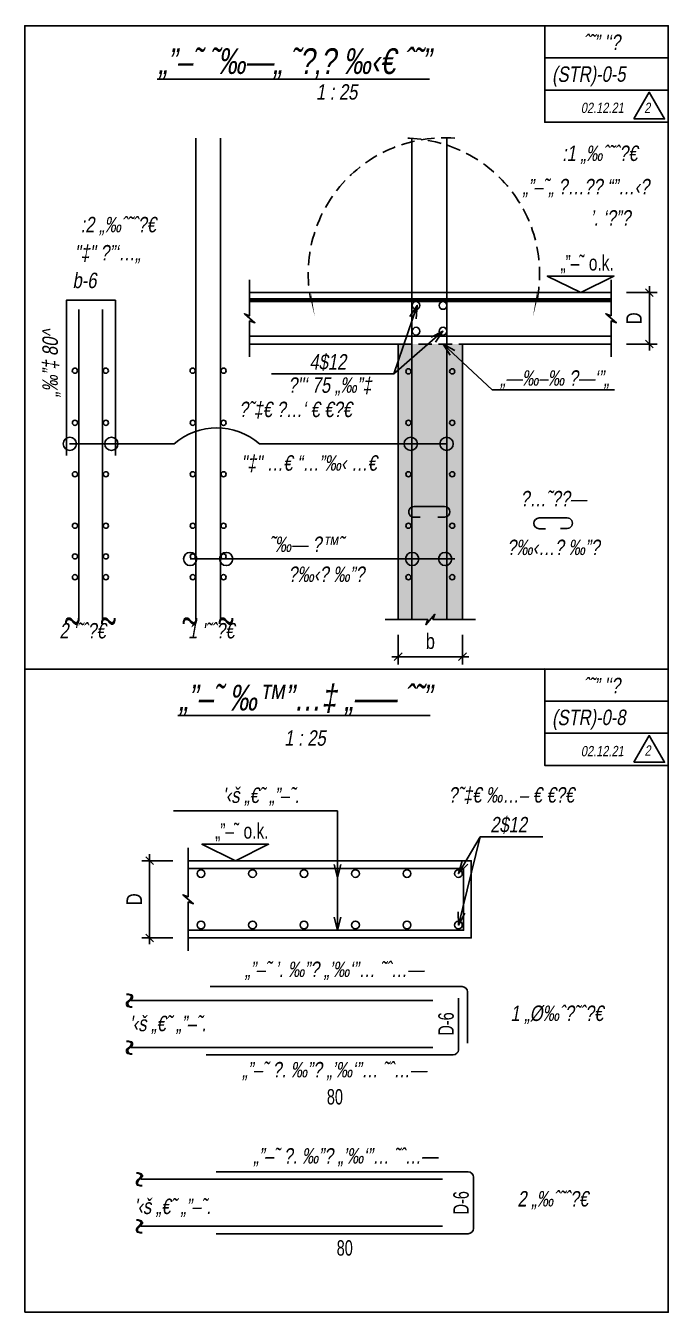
# Model space of a CAD drawing. Header units: centimetres. Extents: x 55145 to 64769, y -6931 to 11377.
# Drawn here: x 56735 to 56985, y -5582 to -5082 of the extents above; entities that cross this region are included whole.
import ezdxf
from ezdxf.enums import TextEntityAlignment as Align

# ---------------------------------------------------------------- set-up
doc = ezdxf.new("R2010")
doc.units = ezdxf.units.CM
doc.header["$LTSCALE"] = 11
doc.header["$MEASUREMENT"] = 0
doc.linetypes.add('Hidden', pattern=[0.714375, 0.47625, -0.238125])
doc.layers.get('DEFPOINTS').update_dxf_attribs({"color": 1})
for name, color, linetype in [('1', 1, 'Hidden'), ('break', 1, 'Continuous'), ('DIM-BAR', 122, 'Continuous'), ('DIM-Sec', 2, 'Continuous'), ('HATCH-Sec', 9, 'Continuous'), ('IRON6-Sec', 6, 'Continuous'), ('le', 1, 'Continuous'), ('SEC', 3, 'Continuous'), ('SEC-TEXT', 1, 'Continuous'), ('STAM', 1, 'Continuous'), ('text4', 3, 'Continuous'), ('ztz-Sec', 122, 'Continuous')]:
    doc.layers.add(name, color=color, linetype=linetype)
doc.styles.add('COM1', font='complex_.ttf', dxfattribs={"width": 0.8})
doc.styles.add('DIM', font='DIMHEB', dxfattribs={"width": 0.7})
doc.styles.add('HEB', font='HEB', dxfattribs={"width": 0.8})
doc.dimstyles.new('20', dxfattribs={"dimtxt": 4.4, "dimasz": 2.4, "dimexe": 2.4, "dimexo": 0, "dimgap": 1.8, "dimtad": 1, "dimdec": 1, "dimrnd": 0.5, "dimdsep": 46, "dimtxsty": 'DIM', "dimblk1": 'OBLIQUE', "dimblk2": 'OBLIQUE', "dimsah": 1, "dimcen": 0.1, "dimdle": 2, "dimclre": 8, "dimclrt": 11, "dimadec": 0, "dimazin": 0, "dimtfac": 1, "dimtdec": 1, "dimtix": 1, "dimtmove": 2, "dimatfit": 3, "dimldrblk": 'OBLIQUE', "dimfxl": 1, "dimtolj": 1, "dimarcsym": 0})
doc.dimstyles.new('m25-orig', dxfattribs={"dimtxt": 6, "dimasz": 3, "dimexe": 3, "dimexo": 6, "dimgap": 3, "dimtad": 1, "dimdec": 1, "dimrnd": 0.5, "dimdsep": 46, "dimtxsty": 'HEB', "dimblk1": 'OBLIQUE', "dimblk2": 'OBLIQUE', "dimsah": 1, "dimcen": 100, "dimdle": 2.5, "dimclrd": 256, "dimclre": 1, "dimadec": 0, "dimazin": 0, "dimtfac": 0.9, "dimtdec": 1, "dimtix": 1, "dimtmove": 2, "dimatfit": 3, "dimldrblk": 'OBLIQUE', "dimfxl": 1, "dimtolj": 1, "dimlwd": -1, "dimarcsym": 0})
doc.dimstyles.new('sec 25', dxfattribs={"dimtxt": 6, "dimasz": 2.4, "dimexe": 6, "dimexo": 0, "dimgap": 1.8, "dimtad": 1, "dimdec": 1, "dimrnd": 0.5, "dimdsep": 46, "dimtxsty": 'DIM', "dimblk": 'NONE', "dimcen": 0.1, "dimdle": 2, "dimse1": 1, "dimse2": 1, "dimsd1": 1, "dimsd2": 1, "dimclre": 256, "dimclrt": 256, "dimadec": 0, "dimazin": 0, "dimtfac": 1, "dimtdec": 1, "dimtix": 1, "dimtmove": 2, "dimatfit": 3, "dimldrblk": 'NONE', "dimfxl": 1, "dimtolj": 1, "dimlwd": -1, "dimlwe": -1, "dimarcsym": 0})

# ---------------------------------------------------------------- blocks, each defined once
blk = doc.blocks.new('_OBLIQUE')
at = {"color": 0, "linetype": 'ByBlock'}
blk.add_line((-0.5, -0.5), (0.5, 0.5), dxfattribs=at)
blk = doc.blocks.new('mf')
at = {"layer": 'text4'}
blk.add_lwpolyline([(0, 0), (28.64324132873094, 14.10732654095364), (-28.26197036082164, 14.10732654095364)], close=True, dxfattribs=at)
at = {"layer": 'text4', "style": 'HEB', "width": 0.7}
blk.add_attdef('+0.00', text='', height=14.4, dxfattribs=at).set_placement((-5.409673684572454, 18.8755768087529), align=Align.CENTER)
blk = doc.blocks.new('*D2693')
at = {"layer": 'DEFPOINTS', "color": 0, "transparency": 16777216}
for p in [(56880.16717639103, -5312.644747797384), (56905.1671763929, -5312.644747799982), (56905.1671763929, -5327.139184689832)]:
    blk.add_point(p, dxfattribs=at)
at = {"layer": 'DIM-Sec', "color": 1, "lineweight": -2, "transparency": 16777216}
for p, q in [((56880.16717639103, -5318.644747797384), (56880.16717639103, -5330.139184689832)), ((56905.1671763929, -5318.644747799982), (56905.1671763929, -5330.139184689832))]:
    blk.add_line(p, q, dxfattribs=at)
at = {"layer": 'DIM-Sec', "transparency": 16777216}
blk.add_line((56877.66717639103, -5327.139184689832), (56907.6671763929, -5327.139184689832), dxfattribs=at)
at = {"layer": 'DIM-Sec', "transparency": 16777216, "xscale": 3, "yscale": 3, "zscale": 3, "rotation": 180}
blk.add_blockref('_OBLIQUE', (56880.16717639103, -5327.139184689832), dxfattribs=at)
at = {"layer": 'DIM-Sec', "transparency": 16777216, "xscale": 3, "yscale": 3, "zscale": 3}
blk.add_blockref('_OBLIQUE', (56905.1671763929, -5327.139184689832), dxfattribs=at)
at = {"layer": 'DIM-Sec', "color": 0, "transparency": 16777216, "insert": (56892.66717639197, -5321.139184689832), "char_height": 6, "attachment_point": 5, "style": 'HEB'}
blk.add_mtext('\\A1;b', dxfattribs=at)
blk = doc.blocks.new('*D2694')
at = {"layer": 'DEFPOINTS', "color": 0, "transparency": 16777216}
for p in [(56962.8592559016, -5185.596257815699), (56977.76767124632, -5185.596257815699), (56962.85925586063, -5205.596257819424)]:
    blk.add_point(p, dxfattribs=at)
at = {"layer": 'DIM-Sec', "transparency": 16777216}
blk.add_line((56977.76767124632, -5208.096257819424), (56977.76767124632, -5183.096257815699), dxfattribs=at)
at = {"layer": 'DIM-Sec', "color": 1, "lineweight": -2, "transparency": 16777216}
for p, q in [((56968.8592559016, -5185.596257815699), (56980.76767124632, -5185.596257815699)), ((56968.85925586063, -5205.596257819424), (56980.76767124632, -5205.596257819424))]:
    blk.add_line(p, q, dxfattribs=at)
at = {"layer": 'DIM-Sec', "transparency": 16777216, "xscale": 3, "yscale": 3, "zscale": 3}
for p, rotation in [((56977.76767124632, -5185.596257815699), 90), ((56977.76767124632, -5205.596257819424), 270)]:
    blk.add_blockref('_OBLIQUE', p, dxfattribs=dict(at, rotation=rotation))
at = {"layer": 'DIM-Sec', "color": 0, "transparency": 16777216, "insert": (56971.76767124631, -5195.596257817577), "char_height": 6, "attachment_point": 5, "rotation": 90, "style": 'HEB'}
blk.add_mtext('\\A1;D', dxfattribs=at)
blk = doc.blocks.new('Z')
at = {"layer": 'STAM', "style": 'COM1', "width": 0.8}
blk.add_text('~', height=24, rotation=180, dxfattribs=at).set_placement((-0.7532295769897246, 0.263753536322838), align=Align.MIDDLE)
blk = doc.blocks.new('*D2673')
at = {"layer": 'DEFPOINTS', "color": 0, "transparency": 16777216}
for p in [(56903.59085930597, -5457.834296548791), (56903.59085930714, -5457.834296548791), (56901.59085930596, -5481.834296548791)]:
    blk.add_point(p, dxfattribs=at)
at = {"layer": 'DIM-BAR', "transparency": 16777216, "insert": (56898.79085930712, -5469.834296548806), "char_height": 6, "attachment_point": 5, "rotation": 90, "style": 'DIM'}
blk.add_mtext('\\A1;D-6', dxfattribs=at)
blk = doc.blocks.new('_None')
blk = doc.blocks.new('*D2674')
at = {"layer": 'DEFPOINTS', "color": 0, "transparency": 16777216}
for p in [(56805.59085930594, -5492.609843586389), (56805.59085930594, -5492.609843586385), (56903.59085930593, -5490.133653110198)]:
    blk.add_point(p, dxfattribs=at)
at = {"layer": 'DIM-BAR', "transparency": 16777216, "insert": (56855.59085930594, -5498.18745935877), "char_height": 6, "attachment_point": 5, "style": 'DIM'}
blk.add_mtext('\\A1;80', dxfattribs=at)
blk = doc.blocks.new('*D2692')
at = {"layer": 'DEFPOINTS', "color": 0, "transparency": 16777216}
for p in [(56798.59085930596, -5406.386436479789), (56783.6178834875, -5436.386436479789), (56798.59085930596, -5436.386436479789)]:
    blk.add_point(p, dxfattribs=at)
at = {"layer": 'DIM-Sec', "transparency": 16777216}
blk.add_line((56783.6178834875, -5403.886436479789), (56783.6178834875, -5438.886436479789), dxfattribs=at)
at = {"layer": 'DIM-Sec', "color": 1, "lineweight": -2, "transparency": 16777216}
for p, q in [((56792.59085930596, -5406.386436479789), (56780.6178834875, -5406.386436479789)), ((56792.59085930596, -5436.386436479789), (56780.6178834875, -5436.386436479789))]:
    blk.add_line(p, q, dxfattribs=at)
at = {"layer": 'DIM-Sec', "transparency": 16777216, "xscale": 3, "yscale": 3, "zscale": 3}
for p, rotation in [((56783.6178834875, -5406.386436479789), 90), ((56783.6178834875, -5436.386436479789), 270)]:
    blk.add_blockref('_OBLIQUE', p, dxfattribs=dict(at, rotation=rotation))
at = {"layer": 'DIM-Sec', "color": 0, "transparency": 16777216, "insert": (56777.61788348748, -5421.386436479805), "char_height": 6, "attachment_point": 5, "rotation": 90, "style": 'HEB'}
blk.add_mtext('\\A1;D', dxfattribs=at)
blk = doc.blocks.new('*D2688')
at = {"layer": 'DEFPOINTS', "color": 0, "transparency": 16777216}
for p in [(56907.42194504422, -5527.340711382622), (56909.42194504553, -5527.340711382622), (56907.42194504423, -5551.340711382622)]:
    blk.add_point(p, dxfattribs=at)
at = {"layer": 'DIM-BAR', "transparency": 16777216, "insert": (56904.62194504551, -5539.340711382638), "char_height": 6, "attachment_point": 5, "rotation": 90, "style": 'DIM'}
blk.add_mtext('\\A1;D-6', dxfattribs=at)
blk = doc.blocks.new('*D2689')
at = {"layer": 'DEFPOINTS', "color": 0, "transparency": 16777216}
for p in [(56909.42194504419, -5548.864520906425), (56809.4219450442, -5551.340711382616), (56809.4219450442, -5551.340711382612)]:
    blk.add_point(p, dxfattribs=at)
at = {"layer": 'DIM-BAR', "transparency": 16777216, "insert": (56859.4219450442, -5556.918327154997), "char_height": 6, "attachment_point": 5, "style": 'DIM'}
blk.add_mtext('\\A1;80', dxfattribs=at)

msp = doc.modelspace()

# ---------------------------------------------------------------- hatches: boundary and pattern name
at = {"layer": 'HATCH-Sec'}
h = msp.add_hatch(color=253, dxfattribs=at)
h.dxf.hatch_style = 1
h.paths.add_polyline_path([(56962.85925589954, -5196.596257849224), (56964.91986394008, -5197.34625778962), (56960.79864778448, -5193.846257849224), (56962.85925589953, -5194.596257849224), (56962.85925590157, -5205.596257823147), (56822.47509695034, -5205.596257823147), (56822.4750969483, -5194.596257849224), (56820.41448883325, -5193.846257849224), (56824.53570498885, -5197.34625778962), (56822.47509694831, -5196.596257849224), (56822.47509694831, -5205.596257823147), (56880.16717638079, -5205.596257823144), (56880.16717639103, -5312.644747797384), (56891.66717636216, -5312.644747797388), (56890.91717642176, -5314.705355837929), (56894.41717636216, -5310.584139682341), (56893.66717636851, -5312.644747797388), (56905.16717639924, -5312.644747799982), (56905.16717638417, -5205.596257823144), (56962.85925589954, -5205.596257819422)])

# ---------------------------------------------------------------- linework, layer by layer
for p, q in [((56945.09085930593, -5094.386436479787), (56985.09085930593, -5094.386436479787)), ((56945.09085930593, -5344.386436479784), (56985.09085930593, -5344.386436479787))]:
    msp.add_line(p, q)
for points in [[(56735.09085930594, -5331.886436479787), (56985.09085930594, -5331.886436479787), (56985.09085930594, -5081.886436479787), (56735.09085930594, -5081.886436479787)], [(56985.09085930594, -5081.886436479787), (56937.09093579456, -5081.886436479787), (56937.09093579456, -5106.886436479787), (56985.09085930594, -5106.886436479787)], [(56985.09085930593, -5094.386436479787), (56937.09093579455, -5094.386436479787), (56937.09093579455, -5119.386436479787), (56985.09085930593, -5119.386436479787)], [(56735.09085930594, -5581.886436479784), (56985.09085930594, -5581.886436479787), (56985.09085930594, -5331.886436479787), (56735.09085930594, -5331.886436479784)], [(56985.09085930594, -5331.886436479787), (56937.09093579456, -5331.886436479784), (56937.09093579456, -5356.886436479784), (56985.09085930594, -5356.886436479787)], [(56985.09085930593, -5344.386436479787), (56937.09093579455, -5344.386436479784), (56937.09093579455, -5369.386436479784), (56985.09085930593, -5369.386436479787)]]:
    msp.add_lwpolyline(points, close=True)
for points in [[(56971.69050893942, -5118.111981925186), (56977.69050893942, -5107.73629037091), (56983.69050893942, -5118.111981925186), (56971.69050893942, -5118.111981925186)], [(56971.69050893943, -5368.111981925186), (56977.69050893943, -5357.73629037091), (56983.69050893943, -5368.111981925186), (56971.69050893943, -5368.111981925186)]]:
    msp.add_lwpolyline(points)
at = {"layer": '1'}
msp.add_lwpolyline([(56880.16717638079, -5205.596257823144), (56905.16717638417, -5205.596257823144)], dxfattribs=at)
for centre, radius, start, end in [((56898.08396751338, -5178.30069407471), 52.86237031531706, 85.56993187972509, 191.2308014205839), ((56882.47369487028, -5178.245807568171), 52.65411669546606, 348.6632911115354, 89.24536372812489)]:
    msp.add_arc(centre, radius, start, end, dxfattribs=at)
at = {"layer": 'break'}
for points in [[(56822.47509695145, -5180.596257815697), (56822.4750969483, -5194.596257849224), (56820.41448883325, -5193.846257849224), (56824.53570498885, -5197.34625778962), (56822.47509694831, -5196.596257849224), (56822.4750969483, -5210.596257823147)], [(56962.85925590268, -5180.596257815697), (56962.85925589953, -5194.596257849224), (56960.79864778448, -5193.846257849224), (56964.91986394008, -5197.34625778962), (56962.85925589954, -5196.596257849224), (56962.85925589953, -5210.596257823147)], [(56910.1671763922, -5312.644747801117), (56893.66717636216, -5312.644747797388), (56894.41717636216, -5310.584139682341), (56890.91717642176, -5314.705355837929), (56891.66717636216, -5312.644747797388), (56875.16717639022, -5312.644747797388)], [(56798.59085930706, -5401.386436479787), (56798.59085930276, -5420.38643650959), (56796.53025118772, -5419.636436509586), (56800.6514673433, -5423.136436449981), (56798.59085930276, -5422.38643650959), (56798.59085930276, -5441.386436479787)]]:
    msp.add_lwpolyline(points, dxfattribs=at)
at = {"layer": 'IRON6-Sec'}
for p, q in [((56801.54190060255, -5312.644747759964), (56801.54190059882, -5125.596257800796)), ((56811.12279612528, -5312.644747759964), (56811.12279612062, -5125.596257800796)), ((56885.48745789965, -5312.64474775996), (56885.48745789964, -5125.596257797067)), ((56899.12765794344, -5312.644747759964), (56899.12765793971, -5125.596257800796)), ((56756.06428387264, -5312.644747759964), (56756.06428386892, -5192.229909692752)), ((56765.29738882607, -5312.644747759964), (56765.29738882141, -5192.229909692752)), ((56807.09085930594, -5455.334296548789), (56905.09085930594, -5455.334296548789)), ((56903.59085930593, -5459.834296548789), (56903.59085930593, -5479.834296548789)), ((56907.09085930594, -5457.334296548789), (56907.09085930594, -5477.334296548789)), ((56901.59085930594, -5481.834296548789), (56805.59085930594, -5481.834296548789))]:
    msp.add_line(p, q, dxfattribs=at)
for points in [[(56770.32006207252, -5248.894300915413), (56770.32006207251, -5188.596257815697), (56751.3200620703, -5188.596257815697), (56751.32006207031, -5248.894335368807)], [(56822.47509691085, -5202.596257823147), (56962.85925586208, -5202.596257823147)], [(56798.59085930594, -5409.386436479787), (56905.59085930594, -5409.386436479784), (56905.59085930593, -5433.386436479784), (56798.59085930593, -5433.386436479787)]]:
    msp.add_lwpolyline(points, dxfattribs=at)
at = {"layer": 'IRON6-Sec', "lineweight": 90}
msp.add_lwpolyline([(56822.47509691084, -5188.596257815697), (56962.85925586207, -5188.596257815697)], dxfattribs=at)
at = {"layer": 'IRON6-Sec'}
for points in [[(56888.72303112727, -5272.935496754521), (56886.34441030063, -5272.935496754521, -1), (56886.34441030157, -5268.761592614973), (56898.21987073104, -5268.761592618698, -1), (56898.21987073382, -5272.838087848896), (56895.53898755813, -5272.838087848896)], [(56937.35304254203, -5277.351048013755), (56934.97442171446, -5277.351048013755, -1), (56934.9744217126, -5273.177143877931), (56945.84922203611, -5273.177143877928, -1), (56945.8492220389, -5277.253639108126), (56943.16833886321, -5277.253639108129)], [(56809.42194504419, -5527.340711382617), (56907.42194504419, -5527.340711382617, -0.414213562373095), (56909.4219450442, -5529.340711382617), (56909.42194504419, -5549.340711382617, -0.414213562373095), (56907.4219450442, -5551.340711382617), (56809.4219450442, -5551.340711382617)]]:
    msp.add_lwpolyline(points, format="xyb", dxfattribs=at)
at = {"layer": 'IRON6-Sec', "color": 4}
for points in [[(56893.59085930594, -5460.68638732715), (56776.32818316416, -5460.68638732715)], [(56893.59085930594, -5478.961966110051), (56776.32818316417, -5478.961966110051)], [(56897.4219450442, -5530.192802160977), (56780.15926890242, -5530.192802160981)], [(56897.42194504419, -5548.468380943878), (56780.15926890241, -5548.468380943882)]]:
    msp.add_lwpolyline(points, dxfattribs=at)
at = {"layer": 'IRON6-Sec'}
for centre, radius in [((56887.12406443005, -5190.596257817083), 1.499999999999999), ((56897.60782045825, -5190.596257817083), 1.499999999999999), ((56887.12406443005, -5200.596257821761), 1.499999999999999), ((56897.60782045825, -5200.596257821761), 1.499999999999999), ((56754.59052721175, -5215.952926914265), 1), ((56766.59052721641, -5215.952926914265), 1), ((56800.32584115068, -5215.952926914265), 1), ((56812.32584115534, -5215.952926914265), 1), ((56884.16717638824, -5216.202971962553), 1), ((56901.16717639103, -5216.202971962553), 1), ((56754.62270347963, -5236.202971962556), 1), ((56766.62270348429, -5236.202971962556), 1), ((56800.35801741856, -5236.202971962556), 1), ((56812.35801742322, -5236.202971962556), 1), ((56884.16717638823, -5236.202971962553), 1), ((56901.16717639103, -5236.202971962553), 1), ((56754.62270347963, -5256.202971962556), 1), ((56766.62270348429, -5256.202971962556), 1), ((56800.35801741856, -5256.202971962556), 1), ((56812.35801742322, -5256.202971962556), 1), ((56884.16717638823, -5256.202971962553), 1), ((56901.16717639103, -5256.202971962553), 1), ((56754.62270347964, -5276.202971962556), 1), ((56766.62270348523, -5276.202971962556), 1), ((56800.35801741857, -5276.202971962556), 1), ((56812.35801742416, -5276.202971962556), 1), ((56884.16717638824, -5276.202971962553), 1), ((56901.16717639103, -5276.202971962553), 1), ((56754.62270348056, -5288.130583582009), 1), ((56766.62270348522, -5288.130583582009), 1), ((56800.35801741949, -5288.130583582009), 1), ((56812.35801742415, -5288.130583582009), 1), ((56754.62270347964, -5296.202971962556), 1), ((56766.62270348523, -5296.202971962556), 1), ((56800.35801741857, -5296.202971962556), 1), ((56812.35801742416, -5296.202971962556), 1), ((56884.16717638824, -5296.202971962553), 1), ((56901.16717639103, -5296.202971958827), 1), ((56803.59085917682, -5411.386436425461), 1.499999999999999), ((56823.59085917682, -5411.386436425465), 1.499999999999999), ((56843.59085917682, -5411.386436425461), 1.499999999999999), ((56863.59085917682, -5411.386436425461), 1.499999999999999), ((56883.59085917682, -5411.386436425461), 1.499999999999999), ((56903.59085917682, -5411.386436425461), 1.499999999999999), ((56803.59085917683, -5431.386436534106), 1.499999999999999), ((56823.59085917683, -5431.38643653411), 1.499999999999999), ((56843.59085917683, -5431.386436534106), 1.499999999999999), ((56863.59085917683, -5431.386436534106), 1.499999999999999), ((56883.59085917683, -5431.386436534106), 1.499999999999999), ((56903.59085917683, -5431.386436534106), 1.499999999999999)]:
    msp.add_circle(centre, radius, dxfattribs=at)
for centre, start, end in [((56905.09085930594, -5457.334296548789), 0, 90), ((56901.59085930593, -5479.834296548789), 270, 0)]:
    msp.add_arc(centre, 2, start, end, dxfattribs=at)
at = {"layer": 'le'}
for points in [[(56846.23388011943, -5188.596257830598, 0, 2.5, 0), (56845.21478249229, -5179.177369127609, 0, 0, 0), (56846.21155805051, -5185.280252768286, 0, 0, 0)], [(56934.10047265611, -5188.596257826869, 0, 2.5, 0), (56935.11957028511, -5179.177369127609, 0, 0, 0), (56934.12279472224, -5185.280252772008, 0, 0, 0)]]:
    msp.add_lwpolyline(points, format="xyseb", dxfattribs=at)
for points in [[(56752.5431430126, -5244.388757524007), (56793.14269158783, -5244.388757524007)], [(56826.27519557137, -5244.388757523981), (56898.9852198368, -5244.388757524007)], [(56799.35801741763, -5289.12655753018), (56902.16717639109, -5289.12655753018)]]:
    msp.add_lwpolyline(points, dxfattribs=at)
for centre in [(56752.64239691469, -5244.388757524007), (56768.75688407748, -5244.388757524007), (56885.05259385869, -5244.388757524007), (56898.9852198368, -5244.388757524007), (56799.35801741763, -5289.12655753018), (56813.35801742322, -5289.12655753018), (56885.6178164481, -5289.12655753018), (56898.45371934303, -5289.12655753018)]:
    msp.add_circle(centre, 2.567452721297741, dxfattribs=at)
msp.add_arc((56809.70894357961, -5263.302400002233), 25.14292299732955, 48.78523784166591, 131.2147621583341, dxfattribs=at)
at = {"layer": 'SEC'}
for points in [[(56822.47509691085, -5185.596257815697), (56962.85925586208, -5185.596257815697)], [(56822.47509691123, -5205.596257823147), (56880.16717638079, -5205.596257823144), (56880.16717639103, -5312.64474775996)], [(56905.1671763929, -5312.644747760306), (56905.16717638417, -5205.596257823144), (56962.8592558606, -5205.596257819422)], [(56798.59085930594, -5436.386436479787), (56908.59085930594, -5436.386436479784), (56908.59085930593, -5406.386436479784), (56798.59085930593, -5406.386436479787)]]:
    msp.add_lwpolyline(points, dxfattribs=at)

# ---------------------------------------------------------------- block references
at = {"layer": 'STAM', "xscale": 0.3299999999999999, "yscale": 0.3299999999999999, "zscale": 0.3299999999999999}
for p, rotation in [((56753.37413771926, -5312.557709092976), 180), ((56767.37413772578, -5312.557709092976), 180), ((56799.10945165819, -5312.557709092976), 180), ((56813.10945166471, -5312.557709092972), 180), ((56776.41522183115, -5460.437821566741), 90), ((56776.41522183116, -5478.713400349646), 90), ((56780.24630756942, -5529.944236400569), 90), ((56780.24630756941, -5548.219815183474), 90)]:
    msp.add_blockref('Z', p, dxfattribs=dict(at, rotation=rotation))
at = {"layer": 'text4'}
ref = msp.add_blockref('mf', (56951.10802940018, -5185.596257814329), dxfattribs=dict(at, xscale=-0.4545454545454549, yscale=0.4545454545454548, zscale=0.4545454545454546, rotation=4.85244644e-08))
ref.add_attrib('+0.00', '„”–˜ o.k.', dxfattribs={"height": 6, "style": 'HEB', "width": 0.75}).set_placement((56953.56697196624, -5177.016450175211), align=Align.CENTER)
ref = msp.add_blockref('mf', (56816.9776767742, -5406.386436479787), dxfattribs=dict(at, xscale=-0.4545454545454549, yscale=0.4545454545454548, zscale=0.4545454545454546, rotation=4.85244644e-08))
ref.add_attrib('+0.00', '„”–˜ o.k.', dxfattribs={"height": 6, "style": 'HEB', "width": 0.75}).set_placement((56819.43661934027, -5397.806628840662), align=Align.CENTER)

# ---------------------------------------------------------------- texts
at = {"layer": 'SEC-TEXT', "style": 'HEB', "oblique": 10, "width": 0.8}
for s, height, p in [('%%U„”–˜ ˜‰—„ ˜\x8e‚\x8c ‰‹€ ˆ˜”', 10, (56839.79410733048, -5096.28903981981)), ('1 : 25', 6, (56856.2661742681, -5107.601656230813, 1.9591680954e-06)), ('%%U„”–˜ ‰™”…‡ „–— ˆ˜”', 10, (56843.95504135461, -5343.656785571568))]:
    msp.add_text(s, height=height, dxfattribs=at).set_placement(p, align=Align.MIDDLE)
msp.add_text('1 : 25', height=6, rotation=8.537736463e-07, dxfattribs=at).set_placement((56843.95504135461, -5358.703651154071), align=Align.MIDDLE)
at = {"layer": 'ztz-Sec', "style": 'HEB', "oblique": 10, "width": 0.8}
for s, height, rotation, p in [("ˆ˜” '‘\x8e", 6, 0.1703673672746237, (56952.00648378084, -5091.343426020055)), ('(STR)-0-5', 6, 0.1703673672746237, (56939.95241740985, -5103.740728924727)), ('02.12.21', 4, 0.1703673672746237, (56951.15528360297, -5115.81037017688)), ('2', 4, 0.1703673672746237, (56975.74657665764, -5115.81037017688)), ("ˆ˜” '‘\x8e", 6, 0.1703673672746237, (56952.00648378084, -5341.343426020051)), ('(STR)-0-8', 6, 0.1703673672746237, (56939.95241740985, -5353.740728924723)), ('02.12.21', 4, 0.1703673672746237, (56951.15528360297, -5365.810370176877)), ('2', 4, 0.1703673672746237, (56975.88597053094, -5365.601420827002)), ('1 „%%129‰ˆ%%144˜ˆ%%140€', 5.999999999999991, 8.796203094e-07, (56923.78314979879, -5468.683626423407)), ('2 „‰ˆ˜ˆ\x8c€', 5.999999999999991, 8.796203094e-07, (56926.49192077717, -5540.781651346765))]:
    msp.add_text(s, height=height, rotation=rotation, dxfattribs=at).set_placement(p)
for s, height, rotation, p in [(':1 „‰ˆ˜ˆ\x8c€', 5.999999999999992, 359.9999991664451, (56973.09299549324, -5134.450002275385)), ('„”–˜„ \x8a…\x9a\x8c “”…‹\x8c', 5.999999999999992, 359.9999991664451, (56977.70342098505, -5147.417325033551)), (' ’. ‘\x8c”\x8e', 5.999999999999992, 359.9999991664451, (56970.40614271331, -5159.574678444979)), (':2 „‰ˆ˜ˆ\x8c€', 5.999999999999992, 359.9999991664451, (56786.05194994787, -5162.178213355109)), ('"‡" \x9a”‘…„', 5.999999999999992, 359.9999991664451, (56780.05532230044, -5173.107156663878)), ('"‡" …€ “…”‰‹ …€', 5.999999999999991, 8.796203094e-07, (56871.86948717529, -5254.816533792457)), ('\x9a…˜\x8e\x8c—', 5.999999999999991, 8.796203094e-07, (56953.3023426167, -5268.675244966652)), ('    ˜‰— \x9a™˜', 5.999999999999991, 8.796203094e-07, (56858.94379445914, -5286.415687621847)), ('\x9a‰‹…\x9a ‰”\x8c', 5.999999999999991, 8.796203094e-07, (56958.44569248133, -5287.622198835546)), ('\x9a‰‹\x9a ‰”\x8c   ', 5.999999999999991, 8.796203094e-07, (56872.39319647013, -5298.05607729898))]:
    msp.add_text(s, height=height, rotation=rotation, dxfattribs=at).set_placement(p, align=Align.RIGHT)
for s, height, rotation, p in [('b-6', 5.999999999999991, 8.796203094e-07, (56758.31571678856, -5180.75118180254)), ('„‰”‡ 80^ ', 5.999999999999991, 90.00000087962032, (56745.34932883099, -5213.17837191751)), ('4$12', 5.999999999999991, 8.796203094e-07, (56852.84211820496, -5212.599659050552)), (" \x8e''‘ 75 „‰”‡", 5.999999999999991, 8.796203094e-07, (56852.69797911874, -5221.95247012635)), ('\x9a˜‡€ \x8e…‘ € €\x8c€', 5.999999999999991, 8.796203094e-07, (56840.2261699455, -5231.137331529774)), ("2 '˜ˆ\x8c€", 5.999999999999991, 8.796203094e-07, (56757.53372232259, -5316.894614681662)), ("1 '˜ˆ\x8c€", 5.999999999999991, 8.796203094e-07, (56807.53725562819, -5316.894614681662)), ("'‹š „€˜ „”–˜.", 5.999999999999992, 359.9999991664451, (56826.83937341254, -5381.332286765187)), ('\x9a˜‡€ ‰…– € €\x8c€', 5.999999999999991, 8.796203094e-07, (56924.07513585562, -5380.956298149616)), ('2$12', 5.999999999999991, 8.796203094e-07, (56923.07513585562, -5392.456298149616)), ('„”–˜ ’. ‰”\x8c „’‰‘”… ˜ˆ…—', 5.999999999999992, 4.60654238e-08, (56855.34592111074, -5448.986404382768)), ("'‹š „€˜ „”–˜.", 5.999999999999992, 8.337633264e-07, (56790.69300483484, -5470.041821522033)), ('„”–˜ \x9a. ‰”\x8c „’‰‘”… ˜ˆ…—', 5.999999999999992, 4.60654238e-08, (56855.34592111075, -5487.998348698514)), ('„”–˜ \x9a. ‰”\x8c „’‰‘”… ˜ˆ…—', 5.999999999999992, 4.60654238e-08, (56859.677006849, -5521.492819216596)), ("'‹š „€˜ „”–˜.", 5.999999999999992, 8.337633264e-07, (56792.52824612536, -5541.10879970025))]:
    msp.add_text(s, height=height, rotation=rotation, dxfattribs=at).set_placement(p, align=Align.MIDDLE)
msp.add_text('„—‰–‰ \x9a—‘”„', height=5.999999999999991, rotation=8.796203094e-07, dxfattribs=at).set_placement((56940.93144277737, -5221.800469218003), align=Align.CENTER)

# ---------------------------------------------------------------- dimensions: what is measured, and where the dimension line sits
at = {"layer": 'DIM-BAR'}
for base, p1, p2, picture, middle in [((56903.59085930714, -5457.834296548791), (56901.59085930594, -5481.834296548789), (56903.59085930594, -5457.834296548789), '*D2673', (56898.79085930712, -5469.834296548806)), ((56909.42194504553, -5527.340711382622), (56907.4219450442, -5551.340711382621), (56907.42194504419, -5527.340711382621), '*D2688', (56904.62194504551, -5539.340711382638))]:
    dim = msp.add_linear_dim(base=base, p1=p1, p2=p2, angle=90, text='D-6', dimstyle='sec 25', dxfattribs=at)
    dim.commit()
    dim.dimension.update_dxf_attribs({"geometry": picture, "text_midpoint": middle})
for base, p1, p2, picture, middle in [((56805.59085930594, -5492.609843586385), (56903.59085930593, -5490.133653110198), (56805.59085930594, -5492.609843586389), '*D2674', (56855.59085930594, -5498.18745935877)), ((56809.4219450442, -5551.340711382612), (56909.42194504419, -5548.864520906425), (56809.4219450442, -5551.340711382616), '*D2689', (56859.4219450442, -5556.918327154997))]:
    dim = msp.add_linear_dim(base=base, p1=p1, p2=p2, text='80', dimstyle='sec 25', dxfattribs=at)
    dim.commit()
    dim.dimension.update_dxf_attribs({"geometry": picture, "text_midpoint": middle, "dimtype": 160})
at = {"layer": 'DIM-Sec'}
for base, p1, p2, picture, middle in [((56977.76767124632, -5185.596257815699), (56962.8592558606, -5205.596257819422), (56962.85925590157, -5185.596257815697), '*D2694', (56971.76767124631, -5195.596257817577)), ((56783.6178834875, -5436.386436479789), (56798.59085930593, -5406.386436479787), (56798.59085930594, -5436.386436479787), '*D2692', (56777.61788348748, -5421.386436479805))]:
    dim = msp.add_linear_dim(base=base, p1=p1, p2=p2, angle=90, text='D', dimstyle='m25-orig', dxfattribs=at)
    dim.commit()
    dim.dimension.update_dxf_attribs({"geometry": picture, "text_midpoint": middle})
dim = msp.add_linear_dim(base=(56905.1671763929, -5327.139184689832), p1=(56880.16717639103, -5312.644747797384), p2=(56905.1671763929, -5312.644747799982), text='b', dimstyle='m25-orig', dxfattribs=at)
dim.commit()
dim.dimension.update_dxf_attribs({"geometry": '*D2693', "text_midpoint": (56892.66717639197, -5321.139184689832)})

# ---------------------------------------------------------------- leaders
at = {"layer": 'le'}
for points in [[(56887.55749059589, -5190.596257817083), (56878.43162445867, -5217.201453527799), (56830.99019367487, -5217.201453274741)], [(56897.54678065182, -5200.596257821761), (56878.43162445867, -5217.201453527799), (56830.99019367487, -5217.201453274741)], [(56897.5943053568, -5205.596257823147), (56916.73778336391, -5223.417673741041), (56964.17921414771, -5223.417673487983)], [(56856.59085916873, -5412.886436010805), (56856.59085917683, -5386.979733049396), (56792.89937858395, -5386.979720745446)], [(56856.59085917682, -5433.386436534106), (56856.59085917683, -5386.979733049396), (56792.89937858395, -5386.979720745446)], [(56903.59085917683, -5431.386436534106), (56912.08432138598, -5397.058092626862), (56936.3948188826, -5397.058092458529)], [(56903.59085917682, -5411.386436425461), (56912.08432138598, -5397.058092626862), (56936.3948188826, -5397.058092458529)]]:
    msp.add_leader(points, dimstyle='20', override={"dimasz": 5, "dimgap": 3, "dimtad": 0, "dimldrblk": 'Open30'}, dxfattribs=at)

doc.saveas('drawing.dxf')
